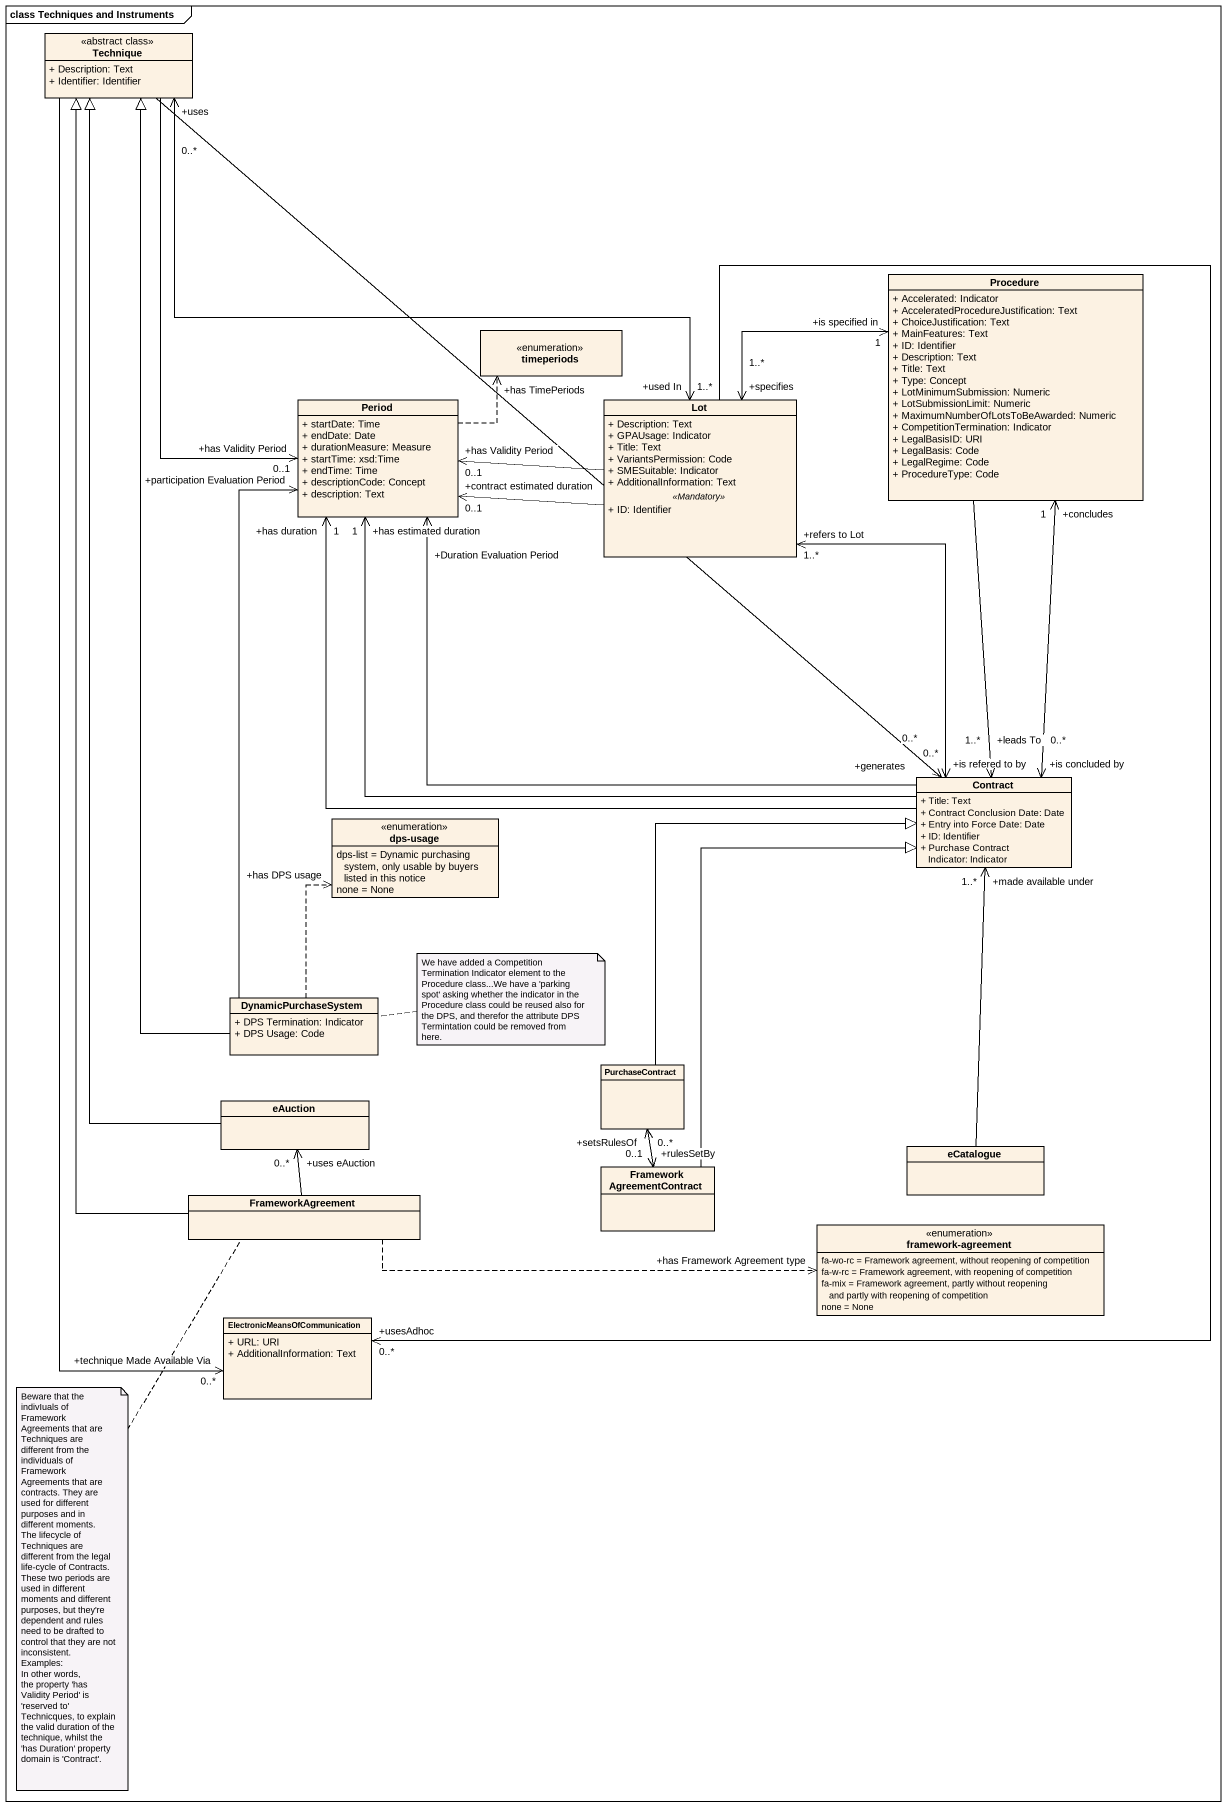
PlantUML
@startuml
mainframe class Techniques and Instruments
hide circle
hide empty members
skinparam classAttributeIconSize 0
class Technique <<abstract class>> {
  + Description: Text
  + Identifier: Identifier
}
class Procedure {
  + Accelerated: Indicator
  + AcceleratedProcedureJustification: Text
  + ChoiceJustification: Text
  + MainFeatures: Text
  + ID: Identifier
  + Description: Text
  + Title: Text
  + Type: Concept
  + LotMinimumSubmission: Numeric
  + LotSubmissionLimit: Numeric
  + MaximumNumberOfLotsToBeAwarded: Numeric
  + CompetitionTermination: Indicator
  + LegalBasisID: URI
  + LegalBasis: Code
  + LegalRegime: Code
  + ProcedureType: Code
}
enum timeperiods
class Period {
  + startDate: Time
  + endDate: Date
  + durationMeasure: Measure
  + startTime: xsd:Time
  + endTime: Time
  + descriptionCode: Concept
  + description: Text
}
class Lot {
  + Description: Text
  + GPAUsage: Indicator
  + Title: Text
  + VariantsPermission: Code
  + SMESuitable: Indicator
  + AdditionalInformation: Text
  .. <<Mandatory>> ..
  + ID: Identifier
}
class Contract {
  + Title: Text
  + Contract Conclusion Date: Date
  + Entry into Force Date: Date
  + ID: Identifier
  + Purchase Contract Indicator: Indicator
}
enum "dps-usage" as dps_usage {
  dps-list = Dynamic purchasing system, only usable by buyers listed in this notice
  none = None
}
class DynamicPurchaseSystem {
  + DPS Termination: Indicator
  + DPS Usage: Code
}
class PurchaseContract
class eAuction
class FrameworkAgreementContract
class eCatalogue
class FrameworkAgreement
enum "framework-agreement" as framework_agreement {
  fa-wo-rc = Framework agreement, without reopening of competition
  fa-w-rc = Framework agreement, with reopening of competition
  fa-mix = Framework agreement, partly without reopening and partly with reopening of competition
  none = None
}
class "ElectronicMeansOfCommunication" as ElectronicMeansOfCommunicati {
  + URL: URI
  + AdditionalInformation: Text
}
Technique --> "+has Validity Period\n0..1" Period
Technique "+uses\n0..*" <--> "+used In\n1..*" Lot
Technique --> "+generates\n0..*" Contract
Technique --> "+technique Made Available Via\n0..*" ElectronicMeansOfCommunicati
Procedure "+is specified in\n1" <-left-> "+specifies\n1..*" Lot
Procedure --> "+leads To\n1..*" Contract
Procedure "+concludes\n1" <--> "+is concluded by\n0..*" Contract
Period .up.> "+has TimePeriods" timeperiods
Period "+has Validity Period\n0..1" <-right- Lot
Lot -left-> "+contract estimated duration\n0..1" Period
Lot --> "+usesAdhoc\n0..*" ElectronicMeansOfCommunicati
Contract -left-> "+has duration\n1" Period
Contract -left-> "+has estimated duration\n1" Period
Contract -left-> "+Duration Evaluation Period" Period
Contract "+is refered to by\n0..*" <-up-> "+refers to Lot\n1..*" Lot
DynamicPurchaseSystem -up-|> Technique
DynamicPurchaseSystem -up-> "+participation Evaluation Period" Period
DynamicPurchaseSystem .up.> "+has DPS usage" dps_usage
PurchaseContract -up-|> Contract
PurchaseContract "+setsRulesOf\n0..*" <--> "+rulesSetBy\n0..1" FrameworkAgreementContract
eAuction -up-|> Technique
FrameworkAgreementContract -up-|> Contract
eCatalogue -up-> "+made available under\n1..*" Contract
FrameworkAgreement -up-|> Technique
FrameworkAgreement -up-> "+uses eAuction\n0..*" eAuction
FrameworkAgreement .right.> "+has Framework Agreement type" framework_agreement
note right of DynamicPurchaseSystem : We have added a Competition Termination Indicator element to the Procedure class...We have a 'parking spot' asking whether the indicator in the Procedure class could be reused also for the DPS, and therefor the attribute DPS Termintation could be removed from here.
note bottom of FrameworkAgreement
  Beware that the indivIuals of Framework Agreements that are Techniques are different from the individuals of Framework Agreements that are contracts. They are used for different purposes and in different moments.
  The lifecycle of Techniques are different from the legal life-cycle of Contracts. These two periods are used in different moments and different purposes, but they're dependent and rules need to be drafted to control that they are not inconsistent.
  Examples:
  In other words,
  the property 'has Validity Period' is 'reserved to' Technicques, to explain the valid duration of the technique, whilst the 'has Duration' property domain is 'Contract'.
end note
@enduml
